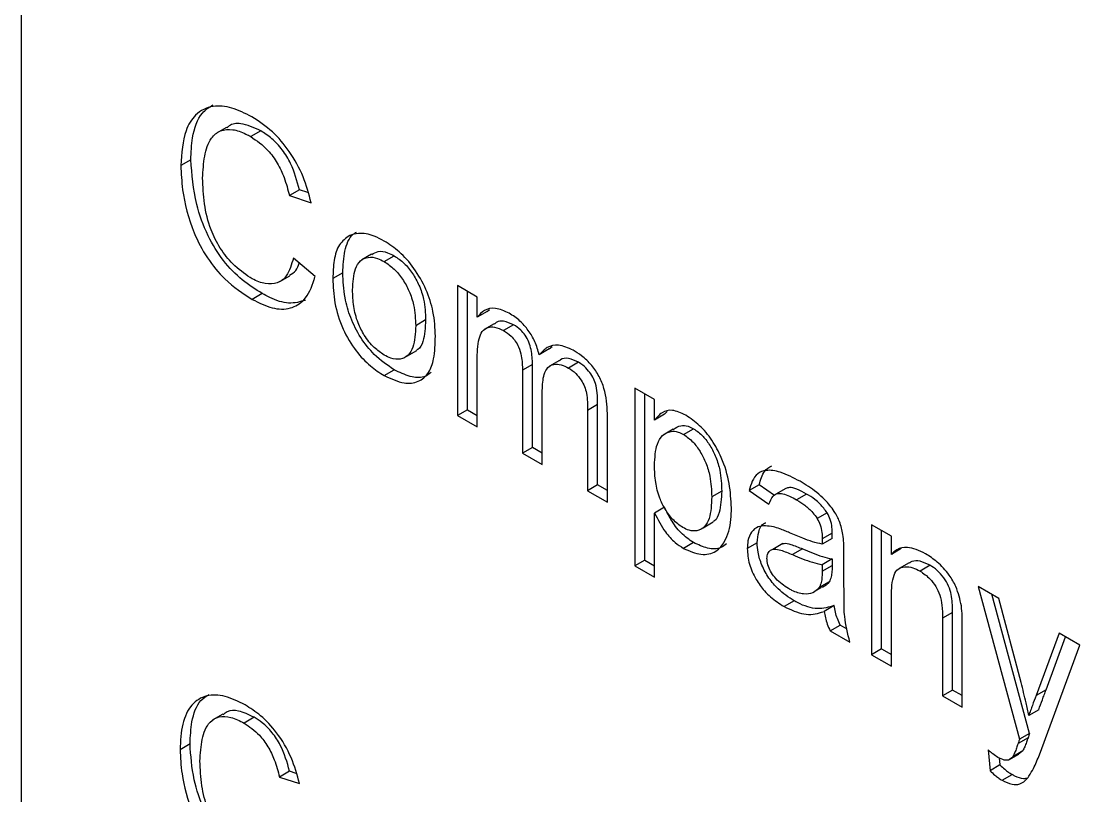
# Model space of a CAD drawing. Extents: x 75 to 2075, y 25 to 1460.
# Drawn here: x 1891.47 to 1906.45, y 1024.01 to 1034.97 of the extents above; entities that cross this region are included whole.
import ezdxf

# ---------------------------------------------------------------- set-up
doc = ezdxf.new("R2010")
doc.units = 0
doc.header["$LTSCALE"] = 5
doc.linetypes.add('SLD-KATı', pattern=[0])
doc.layers.get('0').update_dxf_attribs({"linetype": 'CONTINUOUS'})

msp = doc.modelspace()

# ---------------------------------------------------------------- linework, layer by layer
at = {"color": 7, "linetype": 'SLD-KATı'}
for p, q in [((1891.466, 1067.254), (1891.466, 1006.829)), ((1894.373, 1033.471), (1894.231, 1033.389)), ((1894.858, 1033.423), (1894.716, 1033.341)), ((1893.869, 1033.012), (1893.727, 1032.93)), ((1895.405, 1032.589), (1895.264, 1032.508)), ((1895.527, 1032.549), (1895.405, 1032.589)), ((1895.264, 1032.508), (1895.571, 1032.406)), ((1896.428, 1031.676), (1896.287, 1031.595)), ((1896.606, 1031.573), (1896.747, 1031.654)), ((1895.627, 1031.362), (1895.32, 1031.622)), ((1895.128, 1031.29), (1895.27, 1031.371)), ((1896.02, 1031.413), (1895.879, 1031.331)), ((1897.922, 1031.071), (1897.642, 1031.232)), ((1897.642, 1031.232), (1897.642, 1029.393)), ((1894.879, 1031.12), (1894.737, 1031.038)), ((1897.784, 1029.475), (1897.784, 1031.151)), ((1897.922, 1030.784), (1897.922, 1031.071)), ((1898.063, 1030.866), (1897.922, 1030.784)), ((1898.063, 1030.866), (1898.099, 1030.894)), ((1897.193, 1030.746), (1897.052, 1030.664)), ((1898.164, 1030.693), (1898.022, 1030.611)), ((1898.438, 1030.678), (1898.296, 1030.597)), ((1896.925, 1030.232), (1897.066, 1030.313)), ((1898.941, 1030.337), (1898.8, 1030.255)), ((1898.941, 1030.337), (1898.986, 1030.37)), ((1897.922, 1029.232), (1897.922, 1030.169)), ((1899.088, 1030.173), (1898.946, 1030.091)), ((1896.606, 1029.959), (1896.747, 1030.041)), ((1898.706, 1030.116), (1898.564, 1030.034)), ((1898.564, 1030.034), (1898.564, 1028.861)), ((1898.706, 1028.943), (1898.706, 1030.116)), ((1899.357, 1030.148), (1899.216, 1030.066)), ((1898.844, 1028.7), (1898.844, 1029.749)), ((1900.433, 1029.622), (1900.153, 1029.783)), ((1900.153, 1029.783), (1900.153, 1027.266)), ((1900.295, 1027.348), (1900.295, 1029.701)), ((1900.433, 1029.33), (1900.433, 1029.622)), ((1897.784, 1029.475), (1897.642, 1029.393)), ((1897.784, 1029.475), (1897.922, 1029.395)), ((1899.628, 1029.548), (1899.486, 1029.466)), ((1899.486, 1029.466), (1899.486, 1028.329)), ((1899.628, 1028.411), (1899.628, 1029.548)), ((1899.766, 1028.168), (1899.766, 1029.424)), ((1900.574, 1029.411), (1900.433, 1029.33)), ((1900.574, 1029.411), (1900.61, 1029.449)), ((1897.642, 1029.393), (1897.922, 1029.232)), ((1900.697, 1029.199), (1900.556, 1029.117)), ((1900.844, 1029.126), (1900.986, 1029.207)), ((1898.706, 1028.943), (1898.564, 1028.861)), ((1898.564, 1028.861), (1898.844, 1028.7)), ((1898.844, 1028.863), (1898.706, 1028.943)), ((1899.628, 1028.411), (1899.486, 1028.329)), ((1899.766, 1028.331), (1899.628, 1028.411)), ((1901.915, 1028.413), (1901.774, 1028.331)), ((1902.13, 1028.264), (1901.915, 1028.413)), ((1902.292, 1028.363), (1902.15, 1028.282)), ((1899.486, 1028.329), (1899.766, 1028.168)), ((1901.384, 1028.325), (1901.243, 1028.243)), ((1901.774, 1028.331), (1902.053, 1028.138)), ((1902.587, 1028.283), (1902.445, 1028.202)), ((1900.574, 1028.095), (1900.433, 1028.013)), ((1900.433, 1027.105), (1900.433, 1028.013)), ((1902.877, 1028.018), (1902.736, 1027.937)), ((1901.123, 1027.806), (1901.265, 1027.888)), ((1903.786, 1027.686), (1903.506, 1027.847)), ((1903.506, 1027.847), (1903.506, 1026.008)), ((1903.648, 1026.09), (1903.648, 1027.766)), ((1902.948, 1027.655), (1902.806, 1027.574)), ((1902.949, 1027.73), (1902.808, 1027.648)), ((1903.786, 1027.429), (1903.786, 1027.686)), ((1900.984, 1027.595), (1900.843, 1027.514)), ((1901.887, 1027.594), (1901.746, 1027.512)), ((1902.249, 1027.582), (1902.108, 1027.5)), ((1902.529, 1027.507), (1902.387, 1027.425)), ((1903.927, 1027.511), (1903.786, 1027.429)), ((1900.295, 1027.348), (1900.153, 1027.266)), ((1900.295, 1027.348), (1900.433, 1027.268)), ((1902.949, 1027.364), (1902.808, 1027.283)), ((1902.949, 1027.364), (1902.948, 1027.271)), ((1903.115, 1027.033), (1903.115, 1027.426)), ((1904.037, 1027.311), (1903.896, 1027.229)), ((1900.153, 1027.266), (1900.433, 1027.105)), ((1902.808, 1027.283), (1902.806, 1027.19)), ((1902.806, 1027.19), (1902.948, 1027.271)), ((1904.334, 1027.274), (1904.193, 1027.193)), ((1902.906, 1027.04), (1902.765, 1026.959)), ((1902.707, 1026.912), (1902.786, 1026.958)), ((1905.31, 1026.806), (1905.015, 1026.976)), ((1905.015, 1026.976), (1905.602, 1024.814)), ((1905.743, 1024.896), (1905.209, 1026.864)), ((1902.409, 1026.773), (1902.267, 1026.691)), ((1903.786, 1025.847), (1903.786, 1026.833)), ((1905.623, 1025.616), (1905.31, 1026.806)), ((1902.977, 1026.703), (1902.836, 1026.621)), ((1904.653, 1026.607), (1904.512, 1026.526)), ((1904.653, 1025.509), (1904.653, 1026.607)), ((1902.919, 1026.347), (1903.061, 1026.429)), ((1903.161, 1026.371), (1903.061, 1026.429)), ((1904.512, 1026.526), (1904.512, 1025.428)), ((1902.919, 1026.347), (1903.199, 1026.186)), ((1904.791, 1025.266), (1904.791, 1026.392)), ((1906.16, 1026.315), (1905.836, 1025.431)), ((1905.977, 1025.512), (1906.252, 1026.262)), ((1906.455, 1026.145), (1906.16, 1026.315)), ((1905.884, 1024.592), (1906.455, 1026.145)), ((1903.648, 1026.09), (1903.506, 1026.008)), ((1903.506, 1026.008), (1903.786, 1025.847)), ((1903.648, 1026.09), (1903.786, 1026.01)), ((1904.653, 1025.509), (1904.512, 1025.428)), ((1904.791, 1025.43), (1904.653, 1025.509)), ((1905.977, 1025.512), (1905.836, 1025.431)), ((1904.512, 1025.428), (1904.791, 1025.266)), ((1905.873, 1025.231), (1905.732, 1025.149)), ((1894.319, 1025.167), (1894.178, 1025.086)), ((1894.764, 1025.123), (1894.622, 1025.042)), ((1905.721, 1024.833), (1905.58, 1024.752)), ((1905.743, 1024.896), (1905.602, 1024.814)), ((1893.857, 1024.747), (1893.716, 1024.665)), ((1905.155, 1024.664), (1905.183, 1024.367)), ((1905.647, 1024.647), (1905.505, 1024.565)), ((1905.647, 1024.647), (1905.588, 1024.603)), ((1905.315, 1024.548), (1905.324, 1024.449)), ((1905.448, 1024.52), (1905.589, 1024.602)), ((1895.266, 1024.359), (1895.124, 1024.278)), ((1895.36, 1024.328), (1895.266, 1024.359)), ((1905.324, 1024.449), (1905.183, 1024.367)), ((1905.354, 1024.232), (1905.495, 1024.314)), ((1895.124, 1024.278), (1895.406, 1024.185))]:
    msp.add_line(p, q, dxfattribs=at)
for points, knots in [([(1894.731, 1033.623), (1894.636, 1033.67), (1894.446, 1033.764), (1894.161, 1033.788), (1893.931, 1033.676), (1893.759, 1033.391), (1893.739, 1033.106), (1893.727, 1032.93)], [0, 0, 0, 0, 0.170106, 0.340871, 0.544203, 0.718788, 1, 1, 1, 1]), ([(1893.869, 1033.012), (1893.873, 1033.118), (1893.885, 1033.372), (1893.983, 1033.663), (1894.127, 1033.756), (1894.18, 1033.79)], [0, 0, 0, 0, 0.311792, 0.747255, 1, 1, 1, 1]), ([(1895.571, 1032.406), (1895.539, 1032.529), (1895.474, 1032.776), (1895.277, 1033.131), (1895.019, 1033.434), (1894.831, 1033.558), (1894.731, 1033.623)], [0, 0, 0, 0, 0.251058, 0.504599, 0.739603, 1, 1, 1, 1]), ([(1894.858, 1033.423), (1894.762, 1033.467), (1894.6, 1033.542), (1894.438, 1033.524), (1894.389, 1033.474), (1894.378, 1033.463)], [0, 0, 0, 0, 0.533255, 0.901284, 1, 1, 1, 1]), ([(1894.035, 1032.755), (1894.041, 1032.86), (1894.053, 1033.072), (1894.133, 1033.314), (1894.282, 1033.435), (1894.455, 1033.454), (1894.608, 1033.401), (1894.694, 1033.353), (1894.716, 1033.341)], [0, 0, 0, 0, 0.231033, 0.463353, 0.626192, 0.789224, 0.944775, 1, 1, 1, 1]), ([(1894.716, 1033.341), (1894.8, 1033.284), (1894.939, 1033.189), (1895.099, 1032.968), (1895.202, 1032.745), (1895.242, 1032.592), (1895.264, 1032.508)], [0, 0, 0, 0, 0.323377, 0.533941, 0.743633, 1, 1, 1, 1]), ([(1895.405, 1032.589), (1895.372, 1032.714), (1895.319, 1032.908), (1895.168, 1033.159), (1895.017, 1033.32), (1894.911, 1033.389), (1894.858, 1033.423)], [0, 0, 0, 0, 0.373366, 0.583602, 0.793798, 1, 1, 1, 1]), ([(1894.879, 1031.12), (1894.784, 1031.18), (1894.594, 1031.3), (1894.319, 1031.578), (1894.088, 1031.956), (1893.909, 1032.461), (1893.884, 1032.806), (1893.869, 1033.012)], [0, 0, 0, 0, 0.165533, 0.332506, 0.501728, 0.702471, 1, 1, 1, 1]), ([(1893.727, 1032.93), (1893.732, 1032.818), (1893.746, 1032.519), (1893.864, 1032.06), (1894.091, 1031.618), (1894.379, 1031.27), (1894.606, 1031.123), (1894.737, 1031.038)], [0, 0, 0, 0, 0.165411, 0.442598, 0.607093, 0.772196, 1, 1, 1, 1]), ([(1894.709, 1031.345), (1894.625, 1031.404), (1894.472, 1031.511), (1894.277, 1031.757), (1894.13, 1032.056), (1894.049, 1032.402), (1894.039, 1032.635), (1894.035, 1032.755)], [0, 0, 0, 0, 0.200463, 0.364003, 0.528206, 0.756858, 1, 1, 1, 1]), ([(1896.02, 1031.413), (1896.025, 1031.519), (1896.035, 1031.732), (1896.114, 1031.929), (1896.197, 1031.981), (1896.213, 1031.991)], [0, 0, 0, 0, 0.442751, 0.891288, 1, 1, 1, 1]), ([(1896.606, 1031.863), (1896.559, 1031.888), (1896.432, 1031.954), (1896.26, 1031.986), (1896.158, 1031.955), (1896.118, 1031.942)], [0, 0, 0, 0, 0.268179, 0.717786, 1, 1, 1, 1]), ([(1896.118, 1031.942), (1896.065, 1031.904), (1895.957, 1031.828), (1895.889, 1031.597), (1895.882, 1031.419), (1895.879, 1031.331)], [0, 0, 0, 0, 0.335122, 0.67015, 1, 1, 1, 1]), ([(1897.331, 1030.518), (1897.326, 1030.631), (1897.316, 1030.841), (1897.209, 1031.18), (1897.039, 1031.479), (1896.826, 1031.719), (1896.678, 1031.816), (1896.606, 1031.863)], [0, 0, 0, 0, 0.234087, 0.433973, 0.634556, 0.823269, 1, 1, 1, 1]), ([(1896.43, 1031.672), (1896.459, 1031.69), (1896.522, 1031.728), (1896.638, 1031.711), (1896.716, 1031.67), (1896.747, 1031.654)], [0, 0, 0, 0, 0.344521, 0.741566, 1, 1, 1, 1]), ([(1896.747, 1031.654), (1896.795, 1031.622), (1896.888, 1031.559), (1897.011, 1031.408), (1897.108, 1031.231), (1897.183, 1030.999), (1897.189, 1030.842), (1897.193, 1030.746)], [0, 0, 0, 0, 0.176917, 0.343977, 0.510462, 0.700267, 1, 1, 1, 1]), ([(1895.32, 1031.622), (1895.294, 1031.53), (1895.25, 1031.375), (1895.1, 1031.259), (1894.928, 1031.246), (1894.79, 1031.3), (1894.718, 1031.34), (1894.709, 1031.345)], [0, 0, 0, 0, 0.319745, 0.538312, 0.757475, 0.969147, 1, 1, 1, 1]), ([(1895.265, 1031.379), (1895.299, 1031.397), (1895.363, 1031.432), (1895.39, 1031.514), (1895.403, 1031.552)], [0, 0, 0, 0, 0.532549, 1, 1, 1, 1]), ([(1896.158, 1031.171), (1896.163, 1031.279), (1896.171, 1031.443), (1896.264, 1031.592), (1896.375, 1031.643), (1896.496, 1031.63), (1896.575, 1031.589), (1896.606, 1031.573)], [0, 0, 0, 0, 0.34915, 0.530339, 0.712129, 0.886502, 1, 1, 1, 1]), ([(1896.606, 1031.573), (1896.654, 1031.54), (1896.747, 1031.478), (1896.869, 1031.326), (1896.967, 1031.15), (1897.041, 1030.917), (1897.048, 1030.76), (1897.052, 1030.664)], [0, 0, 0, 0, 0.176917, 0.343977, 0.510462, 0.700267, 1, 1, 1, 1]), ([(1894.737, 1031.038), (1894.833, 1030.991), (1895.024, 1030.895), (1895.284, 1030.894), (1895.498, 1031.028), (1895.589, 1031.219), (1895.623, 1031.348), (1895.627, 1031.362)], [0, 0, 0, 0, 0.228754, 0.459711, 0.679386, 0.963163, 1, 1, 1, 1]), ([(1896.747, 1030.041), (1896.651, 1030.106), (1896.48, 1030.221), (1896.266, 1030.494), (1896.123, 1030.776), (1896.034, 1031.095), (1896.025, 1031.297), (1896.02, 1031.413)], [0, 0, 0, 0, 0.230545, 0.409621, 0.588801, 0.764441, 1, 1, 1, 1]), ([(1895.879, 1031.331), (1895.883, 1031.219), (1895.893, 1030.993), (1896.002, 1030.627), (1896.192, 1030.313), (1896.402, 1030.09), (1896.54, 1030.001), (1896.606, 1029.959)], [0, 0, 0, 0, 0.229174, 0.461161, 0.666129, 0.841865, 1, 1, 1, 1]), ([(1895.493, 1031.027), (1895.416, 1031.004), (1895.266, 1030.958), (1895.041, 1031.032), (1894.914, 1031.1), (1894.879, 1031.12)], [0, 0, 0, 0, 0.429438, 0.84039, 1, 1, 1, 1]), ([(1896.606, 1030.25), (1896.558, 1030.282), (1896.456, 1030.351), (1896.324, 1030.518), (1896.221, 1030.723), (1896.166, 1030.947), (1896.161, 1031.095), (1896.158, 1031.171)], [0, 0, 0, 0, 0.174229, 0.372384, 0.541245, 0.763693, 1, 1, 1, 1]), ([(1898.377, 1030.841), (1898.309, 1030.871), (1898.18, 1030.93), (1898.021, 1030.894), (1897.954, 1030.82), (1897.922, 1030.784)], [0, 0, 0, 0, 0.359274, 0.693471, 1, 1, 1, 1]), ([(1898.8, 1030.255), (1898.782, 1030.317), (1898.749, 1030.435), (1898.65, 1030.603), (1898.523, 1030.746), (1898.428, 1030.808), (1898.377, 1030.841)], [0, 0, 0, 0, 0.256037, 0.490187, 0.724677, 1, 1, 1, 1]), ([(1897.052, 1030.664), (1897.047, 1030.556), (1897.04, 1030.391), (1896.95, 1030.237), (1896.84, 1030.182), (1896.717, 1030.193), (1896.638, 1030.234), (1896.606, 1030.25)], [0, 0, 0, 0, 0.345857, 0.527957, 0.710739, 0.884559, 1, 1, 1, 1]), ([(1897.193, 1030.746), (1897.187, 1030.64), (1897.178, 1030.479), (1897.115, 1030.342), (1897.07, 1030.322), (1897.063, 1030.319)], [0, 0, 0, 0, 0.613662, 0.936764, 1, 1, 1, 1]), ([(1897.922, 1030.169), (1897.923, 1030.278), (1897.926, 1030.434), (1897.989, 1030.59), (1898.068, 1030.647), (1898.175, 1030.653), (1898.253, 1030.617), (1898.296, 1030.597)], [0, 0, 0, 0, 0.37333, 0.532125, 0.692149, 0.831411, 1, 1, 1, 1]), ([(1898.438, 1030.678), (1898.39, 1030.699), (1898.305, 1030.736), (1898.21, 1030.731), (1898.178, 1030.697), (1898.168, 1030.687)], [0, 0, 0, 0, 0.463926, 0.832501, 1, 1, 1, 1]), ([(1898.706, 1030.116), (1898.703, 1030.185), (1898.7, 1030.286), (1898.658, 1030.432), (1898.607, 1030.531), (1898.529, 1030.619), (1898.472, 1030.656), (1898.438, 1030.678)], [0, 0, 0, 0, 0.344047, 0.50218, 0.66197, 0.799502, 1, 1, 1, 1]), ([(1896.606, 1029.959), (1896.702, 1029.915), (1896.876, 1029.835), (1897.096, 1029.862), (1897.242, 1029.985), (1897.323, 1030.214), (1897.328, 1030.407), (1897.331, 1030.518)], [0, 0, 0, 0, 0.227014, 0.411378, 0.596442, 0.767946, 1, 1, 1, 1]), ([(1898.296, 1030.597), (1898.333, 1030.573), (1898.391, 1030.535), (1898.465, 1030.449), (1898.517, 1030.351), (1898.558, 1030.205), (1898.562, 1030.1), (1898.564, 1030.034)], [0, 0, 0, 0, 0.213361, 0.344497, 0.476024, 0.669603, 1, 1, 1, 1]), ([(1899.283, 1030.318), (1899.211, 1030.35), (1899.075, 1030.412), (1898.909, 1030.369), (1898.836, 1030.292), (1898.8, 1030.255)], [0, 0, 0, 0, 0.3594503, 0.6889684, 1, 1, 1, 1]), ([(1899.766, 1029.424), (1899.76, 1029.539), (1899.752, 1029.708), (1899.654, 1029.95), (1899.542, 1030.115), (1899.411, 1030.237), (1899.321, 1030.294), (1899.283, 1030.318)], [0, 0, 0, 0, 0.3496668, 0.5099989, 0.6707284, 0.8596423, 1, 1, 1, 1]), ([(1899.357, 1030.148), (1899.31, 1030.169), (1899.217, 1030.211), (1899.123, 1030.206), (1899.094, 1030.173), (1899.09, 1030.169)], [0, 0, 0, 0, 0.478978, 0.935721, 1, 1, 1, 1]), ([(1897.269, 1030.001), (1897.237, 1029.977), (1897.156, 1029.921), (1896.97, 1029.935), (1896.824, 1030.005), (1896.747, 1030.041)], [0, 0, 0, 0, 0.248948, 0.609336, 1, 1, 1, 1]), ([(1898.844, 1029.749), (1898.847, 1029.829), (1898.853, 1029.955), (1898.916, 1030.081), (1899.004, 1030.124), (1899.108, 1030.12), (1899.181, 1030.084), (1899.216, 1030.066)], [0, 0, 0, 0, 0.317473, 0.49627, 0.676425, 0.844801, 1, 1, 1, 1]), ([(1899.216, 1030.066), (1899.251, 1030.043), (1899.315, 1030), (1899.393, 1029.902), (1899.445, 1029.805), (1899.486, 1029.653), (1899.486, 1029.546), (1899.486, 1029.466)], [0, 0, 0, 0, 0.1931677, 0.3543573, 0.487885, 0.6213692, 1, 1, 1, 1]), ([(1899.628, 1029.548), (1899.627, 1029.603), (1899.626, 1029.698), (1899.607, 1029.831), (1899.561, 1029.94), (1899.499, 1030.031), (1899.428, 1030.103), (1899.378, 1030.134), (1899.357, 1030.148)], [0, 0, 0, 0, 0.262102, 0.454302, 0.589186, 0.723613, 0.881599, 1, 1, 1, 1]), ([(1900.875, 1029.398), (1900.81, 1029.429), (1900.685, 1029.488), (1900.531, 1029.445), (1900.466, 1029.368), (1900.433, 1029.33)], [0, 0, 0, 0, 0.350673, 0.674579, 1, 1, 1, 1]), ([(1900.698, 1029.196), (1900.732, 1029.219), (1900.791, 1029.259), (1900.897, 1029.252), (1900.96, 1029.221), (1900.986, 1029.207)], [0, 0, 0, 0, 0.4432364, 0.7691583, 1, 1, 1, 1]), ([(1901.522, 1028.087), (1901.516, 1028.2), (1901.504, 1028.426), (1901.407, 1028.764), (1901.252, 1029.049), (1901.075, 1029.265), (1900.942, 1029.354), (1900.875, 1029.398)], [0, 0, 0, 0, 0.244541, 0.491068, 0.659839, 0.828729, 1, 1, 1, 1]), ([(1900.433, 1028.687), (1900.438, 1028.795), (1900.446, 1028.965), (1900.541, 1029.121), (1900.648, 1029.175), (1900.756, 1029.171), (1900.818, 1029.139), (1900.844, 1029.126)], [0, 0, 0, 0, 0.3592176, 0.5615122, 0.764115, 0.9021989, 1, 1, 1, 1]), ([(1900.844, 1029.126), (1900.891, 1029.093), (1900.977, 1029.032), (1901.085, 1028.882), (1901.169, 1028.717), (1901.234, 1028.492), (1901.239, 1028.339), (1901.243, 1028.243)], [0, 0, 0, 0, 0.177405, 0.333367, 0.498262, 0.685304, 1, 1, 1, 1]), ([(1900.986, 1029.207), (1901.032, 1029.175), (1901.118, 1029.114), (1901.226, 1028.964), (1901.311, 1028.799), (1901.375, 1028.574), (1901.381, 1028.421), (1901.384, 1028.325)], [0, 0, 0, 0, 0.177405, 0.333367, 0.498262, 0.685304, 1, 1, 1, 1]), ([(1900.833, 1027.81), (1900.785, 1027.843), (1900.693, 1027.908), (1900.582, 1028.064), (1900.492, 1028.246), (1900.44, 1028.462), (1900.435, 1028.609), (1900.433, 1028.687)], [0, 0, 0, 0, 0.186089, 0.355115, 0.514838, 0.741405, 1, 1, 1, 1]), ([(1901.915, 1028.413), (1901.935, 1028.485), (1901.968, 1028.607), (1902.056, 1028.661), (1902.092, 1028.683)], [0, 0, 0, 0, 0.590382, 1, 1, 1, 1]), ([(1902.495, 1028.463), (1902.401, 1028.512), (1902.233, 1028.599), (1902.025, 1028.631), (1901.888, 1028.581), (1901.812, 1028.473), (1901.786, 1028.377), (1901.774, 1028.331)], [0, 0, 0, 0, 0.299431, 0.527405, 0.688149, 0.848766, 1, 1, 1, 1]), ([(1902.587, 1028.283), (1902.54, 1028.308), (1902.458, 1028.352), (1902.353, 1028.384), (1902.309, 1028.366), (1902.293, 1028.36)], [0, 0, 0, 0, 0.448347, 0.801563, 1, 1, 1, 1]), ([(1903.101, 1027.71), (1903.088, 1027.771), (1903.064, 1027.881), (1902.973, 1028.057), (1902.821, 1028.235), (1902.652, 1028.369), (1902.534, 1028.44), (1902.495, 1028.463)], [0, 0, 0, 0, 0.186443, 0.336426, 0.535955, 0.84797, 1, 1, 1, 1]), ([(1901.243, 1028.243), (1901.239, 1028.135), (1901.232, 1027.97), (1901.148, 1027.811), (1901.045, 1027.756), (1900.934, 1027.759), (1900.863, 1027.794), (1900.833, 1027.81)], [0, 0, 0, 0, 0.358563, 0.546555, 0.735492, 0.886011, 1, 1, 1, 1]), ([(1901.384, 1028.325), (1901.378, 1028.22), (1901.369, 1028.059), (1901.312, 1027.917), (1901.269, 1027.896), (1901.262, 1027.893)], [0, 0, 0, 0, 0.617559, 0.94134, 1, 1, 1, 1]), ([(1902.053, 1028.138), (1902.069, 1028.18), (1902.095, 1028.249), (1902.169, 1028.297), (1902.284, 1028.288), (1902.379, 1028.237), (1902.445, 1028.202)], [0, 0, 0, 0, 0.278963, 0.446676, 0.614792, 1, 1, 1, 1]), ([(1902.877, 1028.018), (1902.845, 1028.061), (1902.791, 1028.134), (1902.69, 1028.219), (1902.625, 1028.259), (1902.587, 1028.283)], [0, 0, 0, 0, 0.366633, 0.627181, 1, 1, 1, 1]), ([(1900.984, 1027.595), (1900.924, 1027.637), (1900.807, 1027.719), (1900.667, 1027.908), (1900.603, 1028.038), (1900.574, 1028.095)], [0, 0, 0, 0, 0.367659, 0.718789, 1, 1, 1, 1]), ([(1900.843, 1027.514), (1900.927, 1027.477), (1901.097, 1027.404), (1901.305, 1027.453), (1901.454, 1027.626), (1901.516, 1027.854), (1901.521, 1028.032), (1901.522, 1028.087)], [0, 0, 0, 0, 0.21108, 0.423089, 0.608425, 0.879181, 1, 1, 1, 1]), ([(1902.445, 1028.202), (1902.484, 1028.177), (1902.562, 1028.129), (1902.664, 1028.038), (1902.716, 1027.965), (1902.736, 1027.937)], [0, 0, 0, 0, 0.3792904, 0.7612369, 1, 1, 1, 1]), ([(1900.433, 1028.013), (1900.481, 1027.921), (1900.561, 1027.767), (1900.713, 1027.598), (1900.803, 1027.54), (1900.843, 1027.514)], [0, 0, 0, 0, 0.448387, 0.752934, 1, 1, 1, 1]), ([(1902.736, 1027.937), (1902.751, 1027.907), (1902.786, 1027.842), (1902.805, 1027.742), (1902.807, 1027.678), (1902.808, 1027.648)], [0, 0, 0, 0, 0.300025, 0.66691, 1, 1, 1, 1]), ([(1902.949, 1027.73), (1902.948, 1027.757), (1902.947, 1027.817), (1902.93, 1027.917), (1902.894, 1027.986), (1902.877, 1028.018)], [0, 0, 0, 0, 0.296105, 0.673457, 1, 1, 1, 1]), ([(1902.116, 1027.82), (1902.039, 1027.831), (1901.917, 1027.847), (1901.802, 1027.752), (1901.752, 1027.64), (1901.748, 1027.549), (1901.746, 1027.512)], [0, 0, 0, 0, 0.383402, 0.61322, 0.842563, 1, 1, 1, 1]), ([(1901.887, 1027.594), (1901.892, 1027.645), (1901.901, 1027.761), (1901.953, 1027.858), (1902.004, 1027.875), (1902.01, 1027.877)], [0, 0, 0, 0, 0.421119, 0.938222, 1, 1, 1, 1]), ([(1902.346, 1027.734), (1902.322, 1027.744), (1902.276, 1027.764), (1902.199, 1027.794), (1902.146, 1027.811), (1902.116, 1027.82)], [0, 0, 0, 0, 0.303153, 0.606337, 1, 1, 1, 1]), ([(1902.806, 1027.574), (1902.761, 1027.584), (1902.671, 1027.604), (1902.516, 1027.662), (1902.408, 1027.708), (1902.346, 1027.734)], [0, 0, 0, 0, 0.301096, 0.601912, 1, 1, 1, 1]), ([(1902.808, 1027.648), (1902.808, 1027.642), (1902.808, 1027.629), (1902.807, 1027.605), (1902.806, 1027.586), (1902.806, 1027.574)], [0, 0, 0, 0, 0.250125, 0.500209, 1, 1, 1, 1]), ([(1902.948, 1027.655), (1902.948, 1027.662), (1902.948, 1027.674), (1902.948, 1027.699), (1902.949, 1027.717), (1902.949, 1027.73)], [0, 0, 0, 0, 0.250088, 0.500176, 1, 1, 1, 1]), ([(1903.115, 1027.426), (1903.115, 1027.454), (1903.115, 1027.508), (1903.112, 1027.602), (1903.105, 1027.67), (1903.101, 1027.71)], [0, 0, 0, 0, 0.295392, 0.590817, 1, 1, 1, 1]), ([(1901.452, 1027.578), (1901.427, 1027.558), (1901.356, 1027.502), (1901.19, 1027.502), (1901.052, 1027.565), (1900.984, 1027.595)], [0, 0, 0, 0, 0.217875, 0.618917, 1, 1, 1, 1]), ([(1901.746, 1027.512), (1901.751, 1027.439), (1901.762, 1027.298), (1901.86, 1027.081), (1901.998, 1026.891), (1902.139, 1026.769), (1902.234, 1026.712), (1902.267, 1026.691)], [0, 0, 0, 0, 0.231168, 0.448347, 0.633012, 0.871315, 1, 1, 1, 1]), ([(1902.409, 1026.773), (1902.332, 1026.823), (1902.206, 1026.905), (1902.048, 1027.089), (1901.948, 1027.272), (1901.894, 1027.449), (1901.889, 1027.549), (1901.887, 1027.594)], [0, 0, 0, 0, 0.295184, 0.483407, 0.672011, 0.855923, 1, 1, 1, 1]), ([(1902.025, 1027.369), (1902.028, 1027.395), (1902.034, 1027.447), (1902.073, 1027.491), (1902.135, 1027.51), (1902.243, 1027.485), (1902.331, 1027.448), (1902.387, 1027.425)], [0, 0, 0, 0, 0.151465, 0.299851, 0.43263, 0.640329, 1, 1, 1, 1]), ([(1902.25, 1027.579), (1902.256, 1027.581), (1902.288, 1027.593), (1902.385, 1027.564), (1902.473, 1027.529), (1902.529, 1027.507)], [0, 0, 0, 0, 0.0801587, 0.4168885, 1, 1, 1, 1]), ([(1902.529, 1027.507), (1902.575, 1027.487), (1902.67, 1027.448), (1902.811, 1027.395), (1902.903, 1027.375), (1902.949, 1027.364)], [0, 0, 0, 0, 0.328949, 0.663406, 1, 1, 1, 1]), ([(1904.271, 1027.438), (1904.182, 1027.48), (1904.032, 1027.549), (1903.871, 1027.512), (1903.81, 1027.453), (1903.786, 1027.429)], [0, 0, 0, 0, 0.463715, 0.782335, 1, 1, 1, 1]), ([(1902.331, 1026.945), (1902.269, 1026.985), (1902.181, 1027.041), (1902.087, 1027.165), (1902.042, 1027.257), (1902.027, 1027.327), (1902.026, 1027.362), (1902.025, 1027.369)], [0, 0, 0, 0, 0.439875, 0.613983, 0.78895, 0.955904, 1, 1, 1, 1]), ([(1902.387, 1027.425), (1902.434, 1027.405), (1902.528, 1027.366), (1902.669, 1027.314), (1902.761, 1027.293), (1902.808, 1027.283)], [0, 0, 0, 0, 0.328949, 0.663406, 1, 1, 1, 1]), ([(1904.334, 1027.274), (1904.287, 1027.297), (1904.195, 1027.34), (1904.093, 1027.342), (1904.052, 1027.313), (1904.041, 1027.305)], [0, 0, 0, 0, 0.437416, 0.843674, 1, 1, 1, 1]), ([(1904.777, 1026.701), (1904.757, 1026.793), (1904.726, 1026.941), (1904.595, 1027.161), (1904.443, 1027.325), (1904.326, 1027.402), (1904.271, 1027.438)], [0, 0, 0, 0, 0.303959, 0.495122, 0.760875, 1, 1, 1, 1]), ([(1902.806, 1027.19), (1902.806, 1027.163), (1902.805, 1027.107), (1902.795, 1027.025), (1902.775, 1026.981), (1902.765, 1026.959)], [0, 0, 0, 0, 0.312047, 0.650148, 1, 1, 1, 1]), ([(1902.948, 1027.271), (1902.947, 1027.244), (1902.946, 1027.188), (1902.937, 1027.106), (1902.917, 1027.062), (1902.906, 1027.04)], [0, 0, 0, 0, 0.312047, 0.650148, 1, 1, 1, 1]), ([(1903.786, 1026.833), (1903.789, 1026.942), (1903.794, 1027.097), (1903.877, 1027.232), (1903.975, 1027.26), (1904.083, 1027.249), (1904.158, 1027.21), (1904.193, 1027.193)], [0, 0, 0, 0, 0.381674, 0.539897, 0.698646, 0.862562, 1, 1, 1, 1]), ([(1904.193, 1027.193), (1904.241, 1027.16), (1904.321, 1027.104), (1904.418, 1026.978), (1904.481, 1026.846), (1904.509, 1026.69), (1904.511, 1026.586), (1904.512, 1026.526)], [0, 0, 0, 0, 0.237268, 0.39578, 0.555411, 0.741863, 1, 1, 1, 1]), ([(1904.653, 1026.607), (1904.652, 1026.68), (1904.651, 1026.789), (1904.614, 1026.95), (1904.55, 1027.075), (1904.462, 1027.183), (1904.385, 1027.243), (1904.342, 1027.269), (1904.334, 1027.274)], [0, 0, 0, 0, 0.308807, 0.463211, 0.619249, 0.788779, 0.959147, 1, 1, 1, 1]), ([(1902.906, 1027.04), (1902.88, 1027.008), (1902.846, 1026.968), (1902.794, 1026.964), (1902.784, 1026.963)], [0, 0, 0, 0, 0.799769, 1, 1, 1, 1]), ([(1903.199, 1026.186), (1903.168, 1026.309), (1903.116, 1026.521), (1903.117, 1026.792), (1903.116, 1026.953), (1903.115, 1027.033)], [0, 0, 0, 0, 0.409089, 0.704246, 1, 1, 1, 1]), ([(1902.765, 1026.959), (1902.736, 1026.93), (1902.678, 1026.872), (1902.541, 1026.859), (1902.419, 1026.896), (1902.347, 1026.936), (1902.331, 1026.945)], [0, 0, 0, 0, 0.27949, 0.574246, 0.90837, 1, 1, 1, 1]), ([(1902.977, 1026.703), (1902.901, 1026.681), (1902.747, 1026.636), (1902.538, 1026.701), (1902.425, 1026.764), (1902.409, 1026.773)], [0, 0, 0, 0, 0.456532, 0.919814, 1, 1, 1, 1]), ([(1902.267, 1026.691), (1902.363, 1026.646), (1902.556, 1026.555), (1902.735, 1026.588), (1902.823, 1026.617), (1902.836, 1026.621)], [0, 0, 0, 0, 0.459986, 0.921472, 1, 1, 1, 1]), ([(1902.836, 1026.621), (1902.84, 1026.592), (1902.85, 1026.533), (1902.878, 1026.44), (1902.905, 1026.378), (1902.919, 1026.347)], [0, 0, 0, 0, 0.32957, 0.659979, 1, 1, 1, 1]), ([(1903.061, 1026.429), (1903.047, 1026.459), (1903.02, 1026.519), (1902.992, 1026.612), (1902.982, 1026.672), (1902.977, 1026.703)], [0, 0, 0, 0, 0.329684, 0.660468, 1, 1, 1, 1]), ([(1904.791, 1026.392), (1904.791, 1026.419), (1904.791, 1026.473), (1904.789, 1026.575), (1904.782, 1026.653), (1904.777, 1026.701)], [0, 0, 0, 0, 0.270239, 0.540531, 1, 1, 1, 1]), ([(1905.732, 1025.149), (1905.719, 1025.209), (1905.697, 1025.316), (1905.66, 1025.472), (1905.635, 1025.568), (1905.623, 1025.616)], [0, 0, 0, 0, 0.3860881, 0.6929103, 1, 1, 1, 1]), ([(1905.873, 1025.231), (1905.89, 1025.278), (1905.916, 1025.348), (1905.951, 1025.442), (1905.968, 1025.489), (1905.977, 1025.512)], [0, 0, 0, 0, 0.499997, 0.749997, 1, 1, 1, 1]), ([(1894.636, 1025.3), (1894.541, 1025.346), (1894.35, 1025.439), (1894.08, 1025.447), (1893.864, 1025.313), (1893.735, 1025.038), (1893.722, 1024.791), (1893.716, 1024.665)], [0, 0, 0, 0, 0.1857989, 0.3725232, 0.5691703, 0.7818454, 1, 1, 1, 1]), ([(1893.857, 1024.747), (1893.862, 1024.853), (1893.874, 1025.088), (1893.964, 1025.344), (1894.086, 1025.421), (1894.127, 1025.447)], [0, 0, 0, 0, 0.350568, 0.780714, 1, 1, 1, 1]), ([(1905.836, 1025.431), (1905.818, 1025.384), (1905.792, 1025.314), (1905.757, 1025.22), (1905.74, 1025.173), (1905.732, 1025.149)], [0, 0, 0, 0, 0.499997, 0.749998, 1, 1, 1, 1]), ([(1894.764, 1025.123), (1894.689, 1025.159), (1894.554, 1025.225), (1894.401, 1025.223), (1894.344, 1025.174), (1894.325, 1025.158)], [0, 0, 0, 0, 0.45133, 0.819014, 1, 1, 1, 1]), ([(1895.406, 1024.185), (1895.373, 1024.308), (1895.306, 1024.556), (1895.102, 1024.9), (1894.866, 1025.152), (1894.71, 1025.252), (1894.636, 1025.3)], [0, 0, 0, 0, 0.274465, 0.552032, 0.787154, 1, 1, 1, 1]), ([(1893.997, 1024.504), (1894.004, 1024.61), (1894.016, 1024.822), (1894.107, 1025.05), (1894.263, 1025.141), (1894.434, 1025.137), (1894.559, 1025.074), (1894.622, 1025.042)], [0, 0, 0, 0, 0.2524341, 0.507262, 0.6691581, 0.8314665, 1, 1, 1, 1]), ([(1895.266, 1024.359), (1895.231, 1024.485), (1895.179, 1024.676), (1895.024, 1024.912), (1894.891, 1025.043), (1894.803, 1025.099), (1894.764, 1025.123)], [0, 0, 0, 0, 0.408812, 0.621797, 0.834542, 1, 1, 1, 1]), ([(1894.622, 1025.042), (1894.697, 1024.991), (1894.82, 1024.907), (1894.966, 1024.711), (1895.065, 1024.504), (1895.103, 1024.36), (1895.124, 1024.278)], [0, 0, 0, 0, 0.313458, 0.5212329, 0.7283042, 1, 1, 1, 1]), ([(1905.602, 1024.814), (1905.6, 1024.809), (1905.596, 1024.799), (1905.589, 1024.778), (1905.583, 1024.762), (1905.58, 1024.752)], [0, 0, 0, 0, 0.250001, 0.500001, 1, 1, 1, 1]), ([(1905.721, 1024.833), (1905.714, 1024.812), (1905.699, 1024.769), (1905.676, 1024.704), (1905.656, 1024.666), (1905.647, 1024.647)], [0, 0, 0, 0, 0.3323981, 0.6657106, 1, 1, 1, 1]), ([(1905.743, 1024.896), (1905.741, 1024.891), (1905.738, 1024.88), (1905.73, 1024.859), (1905.725, 1024.844), (1905.721, 1024.833)], [0, 0, 0, 0, 0.250001, 0.500001, 1, 1, 1, 1]), ([(1893.716, 1024.665), (1893.721, 1024.553), (1893.735, 1024.271), (1893.851, 1023.842), (1894.062, 1023.443), (1894.324, 1023.135), (1894.526, 1023.005), (1894.642, 1022.931)], [0, 0, 0, 0, 0.180564, 0.453828, 0.617218, 0.781205, 1, 1, 1, 1]), ([(1894.783, 1023.012), (1894.688, 1023.073), (1894.497, 1023.194), (1894.237, 1023.475), (1894.031, 1023.841), (1893.888, 1024.281), (1893.868, 1024.581), (1893.857, 1024.747)], [0, 0, 0, 0, 0.1807349, 0.3636924, 0.5248425, 0.7372908, 1, 1, 1, 1]), ([(1905.295, 1024.556), (1905.271, 1024.572), (1905.236, 1024.595), (1905.189, 1024.633), (1905.166, 1024.654), (1905.155, 1024.664)], [0, 0, 0, 0, 0.494926, 0.746935, 1, 1, 1, 1]), ([(1905.58, 1024.752), (1905.572, 1024.73), (1905.558, 1024.687), (1905.535, 1024.623), (1905.515, 1024.584), (1905.505, 1024.565)], [0, 0, 0, 0, 0.332398, 0.665711, 1, 1, 1, 1]), ([(1894.615, 1023.212), (1894.54, 1023.264), (1894.403, 1023.36), (1894.224, 1023.582), (1894.089, 1023.853), (1894.011, 1024.173), (1894.002, 1024.389), (1893.997, 1024.504)], [0, 0, 0, 0, 0.194874, 0.358467, 0.522727, 0.746213, 1, 1, 1, 1]), ([(1905.505, 1024.565), (1905.487, 1024.546), (1905.455, 1024.513), (1905.378, 1024.513), (1905.325, 1024.541), (1905.295, 1024.556)], [0, 0, 0, 0, 0.3726539, 0.6414235, 1, 1, 1, 1]), ([(1905.735, 1024.29), (1905.756, 1024.326), (1905.795, 1024.391), (1905.842, 1024.495), (1905.87, 1024.56), (1905.884, 1024.592)], [0, 0, 0, 0, 0.384379, 0.692098, 1, 1, 1, 1]), ([(1905.183, 1024.367), (1905.205, 1024.346), (1905.244, 1024.31), (1905.302, 1024.265), (1905.336, 1024.243), (1905.354, 1024.232)], [0, 0, 0, 0, 0.405059, 0.700859, 1, 1, 1, 1]), ([(1905.324, 1024.449), (1905.347, 1024.428), (1905.386, 1024.392), (1905.443, 1024.346), (1905.478, 1024.325), (1905.495, 1024.314)], [0, 0, 0, 0, 0.405059, 0.700859, 1, 1, 1, 1]), ([(1905.713, 1024.262), (1905.695, 1024.258), (1905.643, 1024.245), (1905.564, 1024.276), (1905.509, 1024.306), (1905.495, 1024.314)], [0, 0, 0, 0, 0.283126, 0.82185, 1, 1, 1, 1]), ([(1905.354, 1024.232), (1905.402, 1024.208), (1905.492, 1024.164), (1905.619, 1024.173), (1905.691, 1024.231), (1905.727, 1024.279), (1905.735, 1024.29)], [0, 0, 0, 0, 0.300422, 0.564957, 0.899433, 1, 1, 1, 1])]:
    msp.add_open_spline(points, degree=3, knots=knots, dxfattribs=at)

doc.saveas('drawing.dxf')
